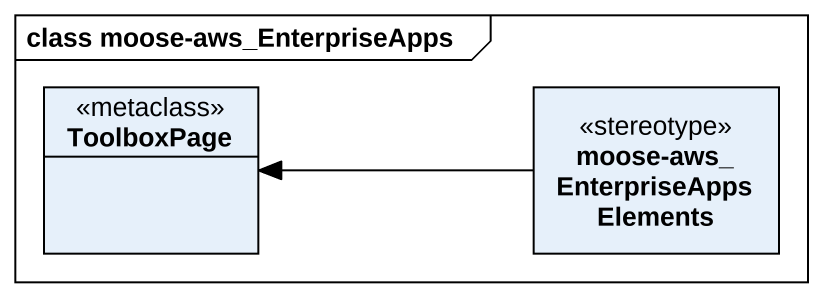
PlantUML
@startuml
mainframe class moose-aws_EnterpriseApps
hide circle
hide empty members
class ToolboxPage <<metaclass>>
class "moose-aws_EnterpriseAppsElements" as moose_aws <<stereotype>>
moose_aws -left-> ToolboxPage
@enduml
